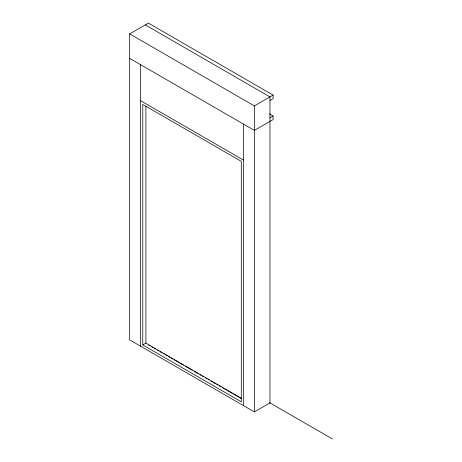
<?xml version="1.0" encoding="UTF-8"?>
<svg xmlns="http://www.w3.org/2000/svg" width="462" height="462" viewBox="0 0 462 462"><rect width="100%" height="100%" fill="white"/><g stroke="black" fill="none" stroke-linecap="round" stroke-linejoin="round"><path stroke-width="0.69" d="M145.264 24.902L269.97 96.899L269.97 402.899L254.383 411.902L129.678 339.899L129.678 33.899L148.383 23.1L273.088 95.097L273.088 98.701L269.97 100.497M129.678 33.899L254.383 105.902L273.088 95.097M269.97 117.781L273.088 115.979L273.088 119.577L254.383 130.376L129.678 58.379M142.77 344.941L241.291 401.819L241.291 161.342L142.77 104.458L142.77 344.941L145.888 343.139L241.291 398.221M269.346 113.819L273.088 115.979M140.587 100.681L243.468 160.077M269.346 402.541L332.322 438.9M148.695 345.12L149.942 345.842M151.813 346.922L153.061 347.643M154.302 348.36L155.55 349.081M157.421 350.161L158.668 350.883M159.916 351.599L161.787 352.679M163.034 353.401L164.281 354.123M165.529 354.839L167.4 355.919M168.647 356.641L169.895 357.363M171.142 358.079L173.013 359.159M174.261 359.881L178.621 362.399M179.868 363.12L183.61 365.28M185.481 366.36L192.342 370.322M194.213 371.402L197.95 373.562M199.821 374.642L201.068 375.363M202.316 376.08L203.563 376.801M205.434 377.881L206.681 378.603M207.929 379.319L209.176 380.041M211.047 381.121L212.295 381.843M213.542 382.559L215.413 383.639M216.661 384.361L217.908 385.083M219.155 385.799L221.021 386.879M222.268 387.601L223.516 388.323M224.763 389.039L226.634 390.119M227.882 390.84L232.247 393.358M233.495 394.08L240.979 398.4M254.383 105.902L254.383 411.902M243.468 124.082L243.468 405.601M145.888 106.26L145.888 343.139M140.587 64.68L140.587 346.2"/></g></svg>
